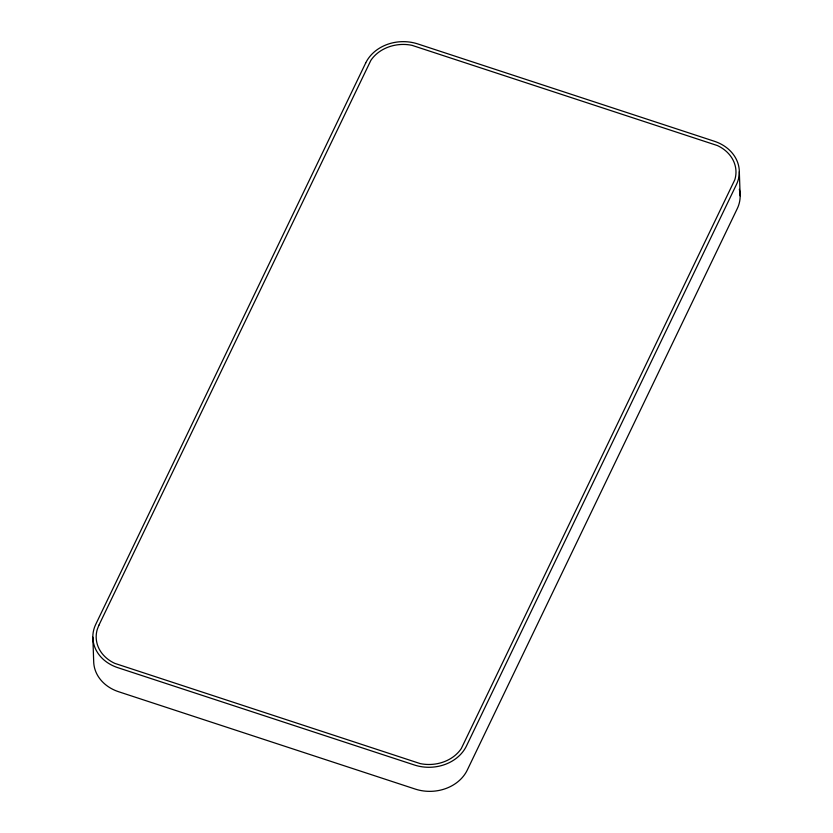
<?xml version="1.0" encoding="UTF-8"?>
<svg xmlns="http://www.w3.org/2000/svg" width="833" height="833" viewBox="0 0 833 833"><rect width="100%" height="100%" fill="white"/><g stroke="black" fill="none" stroke-linecap="round" stroke-linejoin="round"><path stroke-width="1.25" d="M739.319 171.744L740.162 195.828M92.838 637.172L93.681 661.256A39.994 33.466 -2 0 0 118.671 691.744L415.23 789.07A39.994 33.466 -2 0 0 467.292 770.046L737.236 208.687A39.994 33.466 -2 0 0 739.329 189.31M98.888 625.239L97.346 629.154A36.652 30.675 -2 0 0 114.767 663.36L420.196 763.601A36.652 30.675 -2 0 0 461.274 748.596L734.81 179.772A36.652 30.675 -2 0 0 717.39 145.556L411.971 45.326A36.652 30.675 -2 0 0 370.883 60.33L98.888 625.239M365.708 62.954L95.764 624.313A39.994 33.466 -2 0 0 117.828 667.67L414.386 764.996A39.994 33.466 -2 0 0 466.459 745.972L736.403 184.614A39.994 33.466 -2 0 0 714.329 141.256L417.77 43.93A39.994 33.466 -2 0 0 365.708 62.954"/></g></svg>
